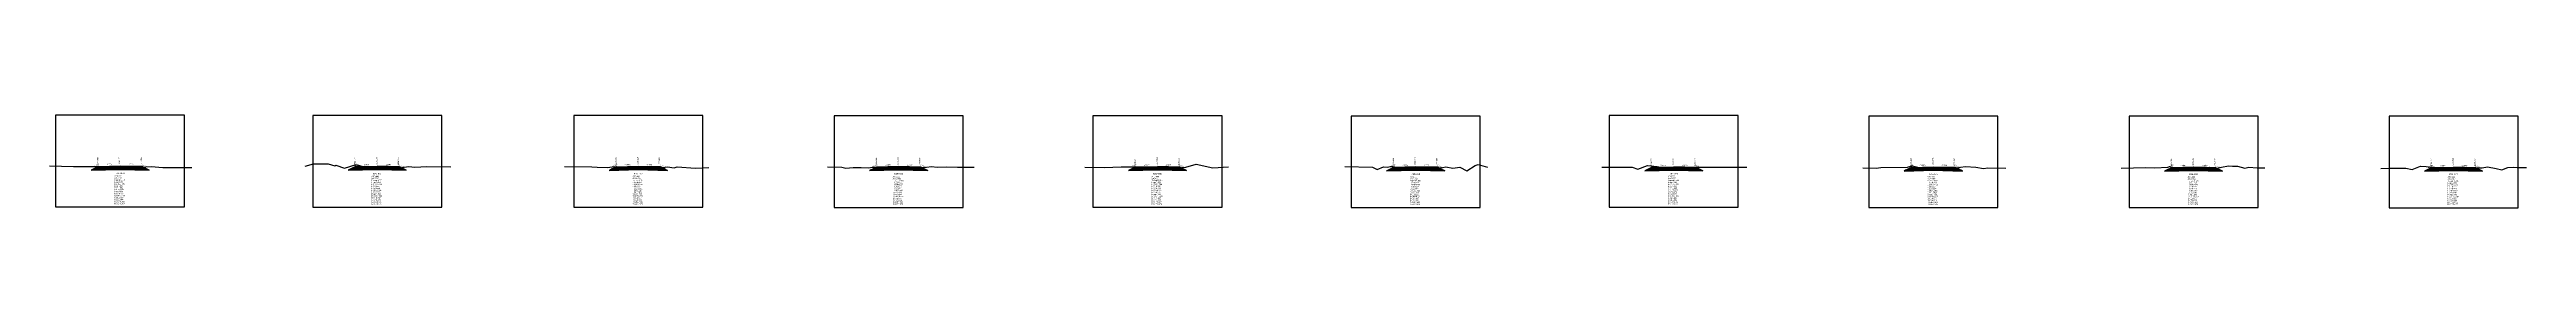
# Model space of a CAD drawing. Extents: x -7 to 78429, y 1189 to 1262.
# Drawn here: x 646 to 1216, y 1227 to 1248 of the extents above; entities that cross this region are included whole.
import ezdxf
from ezdxf.enums import TextEntityAlignment as Align

# ---------------------------------------------------------------- set-up
doc = ezdxf.new("R2010")
doc.units = 0

msp = doc.modelspace()

# ---------------------------------------------------------------- linework, layer by layer
at = {"layer": 'A4_BORDER', "color": 7}
for points in [[(647.482, 1226.797), (677.182, 1226.797), (677.182, 1247.797), (647.482, 1247.797), (647.482, 1226.797)], [(706.657, 1226.706), (736.357, 1226.706), (736.357, 1247.706), (706.657, 1247.706), (706.657, 1226.706)], [(766.744, 1226.718), (796.444, 1226.718), (796.444, 1247.718), (766.744, 1247.718), (766.744, 1226.718)], [(826.662, 1226.669), (856.362, 1226.669), (856.362, 1247.669), (826.662, 1247.669), (826.662, 1226.669)], [(886.236, 1226.681), (915.936, 1226.681), (915.936, 1247.681), (886.236, 1247.681), (886.236, 1226.681)], [(945.656, 1226.61), (975.356, 1226.61), (975.356, 1247.61), (945.656, 1247.61), (945.656, 1226.61)], [(1005.056, 1226.722), (1034.756, 1226.722), (1034.756, 1247.722), (1005.056, 1247.722), (1005.056, 1226.722)], [(1064.78, 1226.624), (1094.48, 1226.624), (1094.48, 1247.624), (1064.78, 1247.624), (1064.78, 1226.624)], [(1124.683, 1226.595), (1154.383, 1226.595), (1154.383, 1247.595), (1124.683, 1247.595), (1124.683, 1226.595)], [(1184.512, 1226.577), (1214.212, 1226.577), (1214.212, 1247.577), (1184.512, 1247.577), (1184.512, 1226.577)]]:
    msp.add_lwpolyline(points, dxfattribs=at)
at = {"layer": 'CLEAR_GROUND', "color": 8}
for points in [[(656.7, 1235.739), (657.128, 1235.754), (658.799, 1235.436), (659.931, 1235.524), (662.399, 1235.747), (665.825, 1235.668), (667.14, 1235.576), (668.147, 1235.647)], [(716.4, 1236.132), (716.665, 1236.22), (718.943, 1235.489), (720.397, 1235.642), (721.464, 1235.714), (725.035, 1235.689), (726.733, 1235.464), (727.445, 1235.556)], [(776.1, 1235.748), (776.762, 1235.689), (778.488, 1235.47), (778.545, 1235.48), (779.913, 1235.519), (781.617, 1235.694), (784.217, 1235.681), (786.681, 1235.458), (787.447, 1235.568)], [(835.8, 1235.609), (837.325, 1235.577), (837.967, 1235.308), (840.447, 1235.42), (841.585, 1235.604), (844.273, 1235.568), (845.412, 1235.397), (847.404, 1235.519)], [(895.5, 1235.643), (895.873, 1235.671), (896.917, 1235.507), (897.851, 1235.337), (899.464, 1235.488), (901.168, 1235.644), (903.831, 1235.639), (905.659, 1235.449), (906.897, 1235.531)], [(955.2, 1235.753), (955.966, 1235.606), (956.68, 1235.509), (957.447, 1235.283), (959.155, 1235.312), (960.543, 1235.554), (963.804, 1235.488), (964.891, 1235.315), (966.398, 1235.46)], [(1014.9, 1235.882), (1016, 1235.765), (1017.263, 1235.476), (1018.537, 1235.54), (1020.008, 1235.592), (1022.93, 1235.608), (1023.55, 1235.554), (1025.515, 1235.572)], [(1074.6, 1235.831), (1074.756, 1235.869), (1076.712, 1235.434), (1077.811, 1235.491), (1079.614, 1235.588), (1082.537, 1235.543), (1084.713, 1235.364), (1085.374, 1235.474)], [(1134.3, 1235.701), (1135.827, 1235.353), (1137.365, 1235.461), (1139.616, 1235.63), (1142.5, 1235.601), (1143.117, 1235.473), (1143.245, 1235.562), (1144.889, 1235.363), (1145.277, 1235.445)], [(1194, 1235.606), (1194.972, 1235.608), (1196.426, 1235.293), (1197.079, 1235.375), (1199.333, 1235.554), (1201.882, 1235.585), (1203.814, 1235.398), (1205.083, 1235.427)]]:
    msp.add_lwpolyline(points, dxfattribs=at)
at = {"layer": 'DESIGN_ROAD_TRIMMED', "color": 1}
for points in [[(656.7, 1235.739), (657.332, 1236.055), (657.332, 1236.055), (657.227, 1236.002), (657.227, 1236.002), (656.911, 1235.844), (656.911, 1235.844), (656.595, 1235.687), (656.595, 1235.687), (656.279, 1235.529), (656.279, 1235.529), (655.963, 1235.371), (655.963, 1235.371), (655.648, 1235.213), (662.332, 1235.38), (662.332, 1235.53), (662.332, 1235.53), (662.332, 1235.68), (662.332, 1235.68), (662.332, 1235.83), (662.332, 1235.83), (662.332, 1235.98), (662.332, 1235.98), (662.332, 1236.13), (662.332, 1236.13), (662.332, 1236.18), (662.332, 1236.18), (662.332, 1236.18), (662.332, 1236.18), (662.332, 1236.18), (662.332, 1236.13), (662.332, 1236.13), (662.332, 1235.98), (662.332, 1235.98), (662.332, 1235.83), (662.332, 1235.83), (662.332, 1235.68), (662.332, 1235.68), (662.332, 1235.53), (662.332, 1235.53), (662.332, 1235.38), (669.016, 1235.213), (668.7, 1235.371), (668.7, 1235.371), (668.384, 1235.529), (668.384, 1235.529), (668.069, 1235.687), (668.069, 1235.687), (667.753, 1235.844), (667.753, 1235.844), (667.437, 1236.002), (667.437, 1236.002), (667.332, 1236.055), (667.332, 1236.055), (668.147, 1235.647)], [(716.4, 1236.132), (716.507, 1236.025), (716.507, 1236.025), (716.402, 1235.972), (716.402, 1235.972), (716.086, 1235.814), (716.086, 1235.814), (715.77, 1235.657), (715.77, 1235.657), (715.454, 1235.499), (715.454, 1235.499), (715.139, 1235.341), (715.139, 1235.341), (714.823, 1235.183), (721.507, 1235.35), (721.507, 1235.5), (721.507, 1235.5), (721.507, 1235.65), (721.507, 1235.65), (721.507, 1235.8), (721.507, 1235.8), (721.507, 1235.95), (721.507, 1235.95), (721.507, 1236.1), (721.507, 1236.1), (721.507, 1236.15), (721.507, 1236.15), (721.507, 1236.15), (721.507, 1236.15), (721.507, 1236.15), (721.507, 1236.1), (721.507, 1236.1), (721.507, 1235.95), (721.507, 1235.95), (721.507, 1235.8), (721.507, 1235.8), (721.507, 1235.65), (721.507, 1235.65), (721.507, 1235.5), (721.507, 1235.5), (721.507, 1235.35), (728.191, 1235.183), (727.875, 1235.341), (727.875, 1235.341), (727.56, 1235.499), (727.56, 1235.499), (727.244, 1235.657), (727.244, 1235.657), (726.928, 1235.814), (726.928, 1235.814), (726.612, 1235.972), (726.612, 1235.972), (726.507, 1236.025), (726.507, 1236.025), (727.445, 1235.556)], [(776.1, 1235.748), (775.857, 1235.627), (775.857, 1235.627), (775.541, 1235.469), (775.541, 1235.469), (775.225, 1235.311), (775.225, 1235.311), (774.91, 1235.153), (781.594, 1235.32), (781.594, 1235.47), (781.594, 1235.47), (781.594, 1235.62), (781.594, 1235.62), (781.594, 1235.77), (781.594, 1235.77), (781.594, 1235.92), (781.594, 1235.92), (781.594, 1236.07), (781.594, 1236.07), (781.594, 1236.12), (781.594, 1236.12), (781.594, 1236.12), (781.594, 1236.12), (781.594, 1236.12), (781.594, 1236.07), (781.594, 1236.07), (781.594, 1235.92), (781.594, 1235.92), (781.594, 1235.77), (781.594, 1235.77), (781.594, 1235.62), (781.594, 1235.62), (781.594, 1235.47), (781.594, 1235.47), (781.594, 1235.32), (788.278, 1235.153), (787.962, 1235.311), (787.962, 1235.311), (787.646, 1235.469), (787.646, 1235.469), (787.331, 1235.627), (787.331, 1235.627), (787.015, 1235.784), (787.015, 1235.784), (786.699, 1235.942), (786.699, 1235.942), (786.594, 1235.995), (786.594, 1235.995), (787.447, 1235.568)], [(835.8, 1235.609), (836.512, 1235.965), (836.512, 1235.965), (836.407, 1235.912), (836.407, 1235.912), (836.091, 1235.754), (836.091, 1235.754), (835.775, 1235.597), (835.775, 1235.597), (835.46, 1235.439), (835.46, 1235.439), (835.144, 1235.281), (835.144, 1235.281), (834.828, 1235.123), (841.512, 1235.29), (841.512, 1235.44), (841.512, 1235.44), (841.512, 1235.59), (841.512, 1235.59), (841.512, 1235.74), (841.512, 1235.74), (841.512, 1235.89), (841.512, 1235.89), (841.512, 1236.04), (841.512, 1236.04), (841.512, 1236.09), (841.512, 1236.09), (841.512, 1236.09), (841.512, 1236.09), (841.512, 1236.09), (841.512, 1236.04), (841.512, 1236.04), (841.512, 1235.89), (841.512, 1235.89), (841.512, 1235.74), (841.512, 1235.74), (841.512, 1235.59), (841.512, 1235.59), (841.512, 1235.44), (841.512, 1235.44), (841.512, 1235.29), (848.196, 1235.123), (847.881, 1235.281), (847.881, 1235.281), (847.565, 1235.439), (847.565, 1235.439), (847.249, 1235.597), (847.249, 1235.597), (846.933, 1235.754), (846.933, 1235.754), (846.617, 1235.912), (846.617, 1235.912), (846.512, 1235.965), (846.512, 1235.965), (847.404, 1235.519)], [(895.5, 1235.643), (895.35, 1235.568), (895.35, 1235.568), (895.034, 1235.41), (895.034, 1235.41), (894.718, 1235.252), (894.718, 1235.252), (894.402, 1235.094), (901.086, 1235.261), (901.086, 1235.411), (901.086, 1235.411), (901.086, 1235.561), (901.086, 1235.561), (901.086, 1235.711), (901.086, 1235.711), (901.086, 1235.861), (901.086, 1235.861), (901.086, 1236.011), (901.086, 1236.011), (901.086, 1236.061), (901.086, 1236.061), (901.086, 1236.061), (901.086, 1236.061), (901.086, 1236.061), (901.086, 1236.011), (901.086, 1236.011), (901.086, 1235.861), (901.086, 1235.861), (901.086, 1235.711), (901.086, 1235.711), (901.086, 1235.561), (901.086, 1235.561), (901.086, 1235.411), (901.086, 1235.411), (901.086, 1235.261), (907.771, 1235.094), (907.455, 1235.252), (907.455, 1235.252), (907.139, 1235.41), (907.139, 1235.41), (906.823, 1235.568), (906.823, 1235.568), (906.508, 1235.725), (906.508, 1235.725), (906.192, 1235.883), (906.192, 1235.883), (906.086, 1235.936), (906.086, 1235.936), (906.897, 1235.531)], [(955.2, 1235.753), (955.085, 1235.695), (955.085, 1235.695), (954.769, 1235.538), (954.769, 1235.538), (954.453, 1235.38), (954.453, 1235.38), (954.137, 1235.222), (954.137, 1235.222), (953.822, 1235.064), (960.506, 1235.231), (960.506, 1235.381), (960.506, 1235.381), (960.506, 1235.531), (960.506, 1235.531), (960.506, 1235.681), (960.506, 1235.681), (960.506, 1235.831), (960.506, 1235.831), (960.506, 1235.981), (960.506, 1235.981), (960.506, 1236.031), (960.506, 1236.031), (960.506, 1236.031), (960.506, 1236.031), (960.506, 1236.031), (960.506, 1235.981), (960.506, 1235.981), (960.506, 1235.831), (960.506, 1235.831), (960.506, 1235.681), (960.506, 1235.681), (960.506, 1235.531), (960.506, 1235.531), (960.506, 1235.381), (960.506, 1235.381), (960.506, 1235.231), (967.19, 1235.064), (966.874, 1235.222), (966.874, 1235.222), (966.559, 1235.38), (966.559, 1235.38), (966.243, 1235.538), (966.243, 1235.538), (965.927, 1235.695), (965.927, 1235.695), (965.611, 1235.853), (965.611, 1235.853), (965.506, 1235.906), (965.506, 1235.906), (966.398, 1235.46)], [(1014.9, 1235.882), (1014.906, 1235.876), (1014.906, 1235.876), (1014.801, 1235.823), (1014.801, 1235.823), (1014.485, 1235.665), (1014.485, 1235.665), (1014.17, 1235.508), (1014.17, 1235.508), (1013.854, 1235.35), (1013.854, 1235.35), (1013.538, 1235.192), (1013.538, 1235.192), (1013.222, 1235.034), (1019.906, 1235.201), (1019.906, 1235.351), (1019.906, 1235.351), (1019.906, 1235.501), (1019.906, 1235.501), (1019.906, 1235.651), (1019.906, 1235.651), (1019.906, 1235.801), (1019.906, 1235.801), (1019.906, 1235.951), (1019.906, 1235.951), (1019.906, 1236.001), (1019.906, 1236.001), (1019.906, 1236.001), (1019.906, 1236.001), (1019.906, 1236.001), (1019.906, 1235.951), (1019.906, 1235.951), (1019.906, 1235.801), (1019.906, 1235.801), (1019.906, 1235.651), (1019.906, 1235.651), (1019.906, 1235.501), (1019.906, 1235.501), (1019.906, 1235.351), (1019.906, 1235.351), (1019.906, 1235.201), (1026.591, 1235.034), (1026.275, 1235.192), (1026.275, 1235.192), (1025.959, 1235.35), (1025.959, 1235.35), (1025.643, 1235.508), (1025.643, 1235.508), (1025.328, 1235.665), (1025.328, 1235.665), (1025.012, 1235.823), (1025.012, 1235.823), (1024.906, 1235.876), (1024.906, 1235.876), (1025.515, 1235.572)], [(1074.6, 1235.831), (1074.525, 1235.793), (1074.525, 1235.793), (1074.209, 1235.635), (1074.209, 1235.635), (1073.894, 1235.478), (1073.894, 1235.478), (1073.578, 1235.32), (1073.578, 1235.32), (1073.262, 1235.162), (1073.262, 1235.162), (1072.946, 1235.004), (1079.63, 1235.171), (1079.63, 1235.321), (1079.63, 1235.321), (1079.63, 1235.471), (1079.63, 1235.471), (1079.63, 1235.621), (1079.63, 1235.621), (1079.63, 1235.771), (1079.63, 1235.771), (1079.63, 1235.921), (1079.63, 1235.921), (1079.63, 1235.971), (1079.63, 1235.971), (1079.63, 1235.971), (1079.63, 1235.971), (1079.63, 1235.971), (1079.63, 1235.921), (1079.63, 1235.921), (1079.63, 1235.771), (1079.63, 1235.771), (1079.63, 1235.621), (1079.63, 1235.621), (1079.63, 1235.471), (1079.63, 1235.471), (1079.63, 1235.321), (1079.63, 1235.321), (1079.63, 1235.171), (1086.315, 1235.004), (1085.999, 1235.162), (1085.999, 1235.162), (1085.683, 1235.32), (1085.683, 1235.32), (1085.367, 1235.478), (1085.367, 1235.478), (1085.051, 1235.635), (1085.051, 1235.635), (1084.736, 1235.793), (1084.736, 1235.793), (1084.63, 1235.846), (1084.63, 1235.846), (1085.374, 1235.474)], [(1134.3, 1235.701), (1134.112, 1235.606), (1134.112, 1235.606), (1133.796, 1235.449), (1133.796, 1235.449), (1133.48, 1235.291), (1133.48, 1235.291), (1133.164, 1235.133), (1133.164, 1235.133), (1132.848, 1234.975), (1139.533, 1235.142), (1139.533, 1235.292), (1139.533, 1235.292), (1139.533, 1235.442), (1139.533, 1235.442), (1139.533, 1235.592), (1139.533, 1235.592), (1139.533, 1235.742), (1139.533, 1235.742), (1139.533, 1235.892), (1139.533, 1235.892), (1139.533, 1235.942), (1139.533, 1235.942), (1139.533, 1235.942), (1139.533, 1235.942), (1139.533, 1235.942), (1139.533, 1235.892), (1139.533, 1235.892), (1139.533, 1235.742), (1139.533, 1235.742), (1139.533, 1235.592), (1139.533, 1235.592), (1139.533, 1235.442), (1139.533, 1235.442), (1139.533, 1235.292), (1139.533, 1235.292), (1139.533, 1235.142), (1146.217, 1234.975), (1145.901, 1235.133), (1145.901, 1235.133), (1145.585, 1235.291), (1145.585, 1235.291), (1145.27, 1235.449), (1145.27, 1235.449), (1144.954, 1235.606), (1144.954, 1235.606), (1144.638, 1235.764), (1144.638, 1235.764), (1144.533, 1235.817), (1144.533, 1235.817), (1145.277, 1235.445)], [(1194, 1235.606), (1193.941, 1235.576), (1193.941, 1235.576), (1193.625, 1235.419), (1193.625, 1235.419), (1193.309, 1235.261), (1193.309, 1235.261), (1192.993, 1235.103), (1192.993, 1235.103), (1192.678, 1234.945), (1199.362, 1235.112), (1199.362, 1235.262), (1199.362, 1235.262), (1199.362, 1235.412), (1199.362, 1235.412), (1199.362, 1235.562), (1199.362, 1235.562), (1199.362, 1235.712), (1199.362, 1235.712), (1199.362, 1235.862), (1199.362, 1235.862), (1199.362, 1235.912), (1199.362, 1235.912), (1199.362, 1235.912), (1199.362, 1235.912), (1199.362, 1235.912), (1199.362, 1235.862), (1199.362, 1235.862), (1199.362, 1235.712), (1199.362, 1235.712), (1199.362, 1235.562), (1199.362, 1235.562), (1199.362, 1235.412), (1199.362, 1235.412), (1199.362, 1235.262), (1199.362, 1235.262), (1199.362, 1235.112), (1206.046, 1234.945), (1205.73, 1235.103), (1205.73, 1235.103), (1205.414, 1235.261), (1205.414, 1235.261), (1205.099, 1235.419), (1205.099, 1235.419), (1204.783, 1235.576), (1204.783, 1235.576), (1204.467, 1235.734), (1204.467, 1235.734), (1204.362, 1235.787), (1204.362, 1235.787), (1205.083, 1235.427)]]:
    msp.add_lwpolyline(points, dxfattribs=at)
at = {"layer": 'FINISHED_ROAD', "color": 2}
for points in [[(657.332, 1236.055), (657.332, 1236.055), (662.332, 1236.18), (667.332, 1236.055), (667.332, 1236.055)], [(716.507, 1236.025), (716.507, 1236.025), (721.507, 1236.15), (726.507, 1236.025), (726.507, 1236.025)], [(776.594, 1235.995), (776.594, 1235.995), (781.594, 1236.12), (786.594, 1235.995), (786.594, 1235.995)], [(836.512, 1235.965), (836.512, 1235.965), (841.512, 1236.09), (846.512, 1235.965), (846.512, 1235.965)], [(896.086, 1235.936), (896.086, 1235.936), (901.086, 1236.061), (906.086, 1235.936), (906.086, 1235.936)], [(955.506, 1235.906), (955.506, 1235.906), (960.506, 1236.031), (965.506, 1235.906), (965.506, 1235.906)], [(1014.906, 1235.876), (1014.906, 1235.876), (1019.906, 1236.001), (1024.906, 1235.876), (1024.906, 1235.876)], [(1074.63, 1235.846), (1074.63, 1235.846), (1079.63, 1235.971), (1084.63, 1235.846), (1084.63, 1235.846)], [(1134.533, 1235.817), (1134.533, 1235.817), (1139.533, 1235.942), (1144.533, 1235.817), (1144.533, 1235.817)], [(1194.362, 1235.787), (1194.362, 1235.787), (1199.362, 1235.912), (1204.362, 1235.787), (1204.362, 1235.787)]]:
    msp.add_lwpolyline(points, dxfattribs=at)
at = {"layer": 'LAYER_0', "color": 4}
for points in [[(657.332, 1236.055), (657.227, 1236.002), (662.332, 1236.13), (662.332, 1236.18)], [(716.507, 1236.025), (716.402, 1235.972), (721.507, 1236.1), (721.507, 1236.15)], [(776.594, 1235.995), (776.489, 1235.942), (781.594, 1236.07), (781.594, 1236.12)], [(836.512, 1235.965), (836.407, 1235.912), (841.512, 1236.04), (841.512, 1236.09)], [(896.086, 1235.936), (895.981, 1235.883), (901.086, 1236.011), (901.086, 1236.061)], [(955.506, 1235.906), (955.401, 1235.853), (960.506, 1235.981), (960.506, 1236.031)], [(1014.906, 1235.876), (1014.801, 1235.823), (1019.906, 1235.951), (1019.906, 1236.001)], [(1074.63, 1235.846), (1074.525, 1235.793), (1079.63, 1235.921), (1079.63, 1235.971)], [(1134.533, 1235.817), (1134.427, 1235.764), (1139.533, 1235.892), (1139.533, 1235.942)], [(1194.362, 1235.787), (1194.257, 1235.734), (1199.362, 1235.862), (1199.362, 1235.912)]]:
    msp.add_lwpolyline(points, dxfattribs=at)
at = {"layer": 'LAYER_1', "color": 4}
for points in [[(657.227, 1236.002), (656.911, 1235.844), (662.332, 1235.98), (662.332, 1236.13)], [(716.402, 1235.972), (716.086, 1235.814), (721.507, 1235.95), (721.507, 1236.1)], [(776.489, 1235.942), (776.173, 1235.784), (781.594, 1235.92), (781.594, 1236.07)], [(836.407, 1235.912), (836.091, 1235.754), (841.512, 1235.89), (841.512, 1236.04)], [(895.981, 1235.883), (895.665, 1235.725), (901.086, 1235.861), (901.086, 1236.011)], [(955.401, 1235.853), (955.085, 1235.695), (960.506, 1235.831), (960.506, 1235.981)], [(1014.801, 1235.823), (1014.485, 1235.665), (1019.906, 1235.801), (1019.906, 1235.951)], [(1074.525, 1235.793), (1074.209, 1235.635), (1079.63, 1235.771), (1079.63, 1235.921)], [(1134.427, 1235.764), (1134.112, 1235.606), (1139.533, 1235.742), (1139.533, 1235.892)], [(1194.257, 1235.734), (1193.941, 1235.576), (1199.362, 1235.712), (1199.362, 1235.862)]]:
    msp.add_lwpolyline(points, dxfattribs=at)
at = {"layer": 'LAYER_10', "color": 6}
for points in [[(668.384, 1235.529), (668.7, 1235.371), (662.332, 1235.53), (662.332, 1235.68)], [(727.56, 1235.499), (727.875, 1235.341), (721.507, 1235.5), (721.507, 1235.65)], [(787.646, 1235.469), (787.962, 1235.311), (781.594, 1235.47), (781.594, 1235.62)], [(847.565, 1235.439), (847.881, 1235.281), (841.512, 1235.44), (841.512, 1235.59)], [(907.139, 1235.41), (907.455, 1235.252), (901.086, 1235.411), (901.086, 1235.561)], [(966.559, 1235.38), (966.874, 1235.222), (960.506, 1235.381), (960.506, 1235.531)], [(1025.959, 1235.35), (1026.275, 1235.192), (1019.906, 1235.351), (1019.906, 1235.501)], [(1085.683, 1235.32), (1085.999, 1235.162), (1079.63, 1235.321), (1079.63, 1235.471)], [(1145.585, 1235.291), (1145.901, 1235.133), (1139.533, 1235.292), (1139.533, 1235.442)], [(1205.414, 1235.261), (1205.73, 1235.103), (1199.362, 1235.262), (1199.362, 1235.412)]]:
    msp.add_lwpolyline(points, dxfattribs=at)
at = {"layer": 'LAYER_11', "color": 6}
for points in [[(668.7, 1235.371), (669.016, 1235.213), (662.332, 1235.38), (662.332, 1235.53)], [(727.875, 1235.341), (728.191, 1235.183), (721.507, 1235.35), (721.507, 1235.5)], [(787.962, 1235.311), (788.278, 1235.153), (781.594, 1235.32), (781.594, 1235.47)], [(847.881, 1235.281), (848.196, 1235.123), (841.512, 1235.29), (841.512, 1235.44)], [(907.455, 1235.252), (907.771, 1235.094), (901.086, 1235.261), (901.086, 1235.411)], [(966.874, 1235.222), (967.19, 1235.064), (960.506, 1235.231), (960.506, 1235.381)], [(1026.275, 1235.192), (1026.591, 1235.034), (1019.906, 1235.201), (1019.906, 1235.351)], [(1085.999, 1235.162), (1086.315, 1235.004), (1079.63, 1235.171), (1079.63, 1235.321)], [(1145.901, 1235.133), (1146.217, 1234.975), (1139.533, 1235.142), (1139.533, 1235.292)], [(1205.73, 1235.103), (1206.046, 1234.945), (1199.362, 1235.112), (1199.362, 1235.262)]]:
    msp.add_lwpolyline(points, dxfattribs=at)
at = {"layer": 'LAYER_2', "color": 4}
for points in [[(656.911, 1235.844), (656.595, 1235.687), (662.332, 1235.83), (662.332, 1235.98)], [(716.086, 1235.814), (715.77, 1235.657), (721.507, 1235.8), (721.507, 1235.95)], [(776.173, 1235.784), (775.857, 1235.627), (781.594, 1235.77), (781.594, 1235.92)], [(836.091, 1235.754), (835.775, 1235.597), (841.512, 1235.74), (841.512, 1235.89)], [(895.665, 1235.725), (895.35, 1235.568), (901.086, 1235.711), (901.086, 1235.861)], [(955.085, 1235.695), (954.769, 1235.538), (960.506, 1235.681), (960.506, 1235.831)], [(1014.485, 1235.665), (1014.17, 1235.508), (1019.906, 1235.651), (1019.906, 1235.801)], [(1074.209, 1235.635), (1073.894, 1235.478), (1079.63, 1235.621), (1079.63, 1235.771)], [(1134.112, 1235.606), (1133.796, 1235.449), (1139.533, 1235.592), (1139.533, 1235.742)], [(1193.941, 1235.576), (1193.625, 1235.419), (1199.362, 1235.562), (1199.362, 1235.712)]]:
    msp.add_lwpolyline(points, dxfattribs=at)
at = {"layer": 'LAYER_3', "color": 4}
for points in [[(656.595, 1235.687), (656.279, 1235.529), (662.332, 1235.68), (662.332, 1235.83)], [(715.77, 1235.657), (715.454, 1235.499), (721.507, 1235.65), (721.507, 1235.8)], [(775.857, 1235.627), (775.541, 1235.469), (781.594, 1235.62), (781.594, 1235.77)], [(835.775, 1235.597), (835.46, 1235.439), (841.512, 1235.59), (841.512, 1235.74)], [(895.35, 1235.568), (895.034, 1235.41), (901.086, 1235.561), (901.086, 1235.711)], [(954.769, 1235.538), (954.453, 1235.38), (960.506, 1235.531), (960.506, 1235.681)], [(1014.17, 1235.508), (1013.854, 1235.35), (1019.906, 1235.501), (1019.906, 1235.651)], [(1073.894, 1235.478), (1073.578, 1235.32), (1079.63, 1235.471), (1079.63, 1235.621)], [(1133.796, 1235.449), (1133.48, 1235.291), (1139.533, 1235.442), (1139.533, 1235.592)], [(1193.625, 1235.419), (1193.309, 1235.261), (1199.362, 1235.412), (1199.362, 1235.562)]]:
    msp.add_lwpolyline(points, dxfattribs=at)
at = {"layer": 'LAYER_4', "color": 4}
for points in [[(656.279, 1235.529), (655.963, 1235.371), (662.332, 1235.53), (662.332, 1235.68)], [(715.454, 1235.499), (715.139, 1235.341), (721.507, 1235.5), (721.507, 1235.65)], [(775.541, 1235.469), (775.225, 1235.311), (781.594, 1235.47), (781.594, 1235.62)], [(835.46, 1235.439), (835.144, 1235.281), (841.512, 1235.44), (841.512, 1235.59)], [(895.034, 1235.41), (894.718, 1235.252), (901.086, 1235.411), (901.086, 1235.561)], [(954.453, 1235.38), (954.137, 1235.222), (960.506, 1235.381), (960.506, 1235.531)], [(1013.854, 1235.35), (1013.538, 1235.192), (1019.906, 1235.351), (1019.906, 1235.501)], [(1073.578, 1235.32), (1073.262, 1235.162), (1079.63, 1235.321), (1079.63, 1235.471)], [(1133.48, 1235.291), (1133.164, 1235.133), (1139.533, 1235.292), (1139.533, 1235.442)], [(1193.309, 1235.261), (1192.993, 1235.103), (1199.362, 1235.262), (1199.362, 1235.412)]]:
    msp.add_lwpolyline(points, dxfattribs=at)
at = {"layer": 'LAYER_5', "color": 4}
for points in [[(655.963, 1235.371), (655.648, 1235.213), (662.332, 1235.38), (662.332, 1235.53)], [(715.139, 1235.341), (714.823, 1235.183), (721.507, 1235.35), (721.507, 1235.5)], [(775.225, 1235.311), (774.91, 1235.153), (781.594, 1235.32), (781.594, 1235.47)], [(835.144, 1235.281), (834.828, 1235.123), (841.512, 1235.29), (841.512, 1235.44)], [(894.718, 1235.252), (894.402, 1235.094), (901.086, 1235.261), (901.086, 1235.411)], [(954.137, 1235.222), (953.822, 1235.064), (960.506, 1235.231), (960.506, 1235.381)], [(1013.538, 1235.192), (1013.222, 1235.034), (1019.906, 1235.201), (1019.906, 1235.351)], [(1073.262, 1235.162), (1072.946, 1235.004), (1079.63, 1235.171), (1079.63, 1235.321)], [(1133.164, 1235.133), (1132.848, 1234.975), (1139.533, 1235.142), (1139.533, 1235.292)], [(1192.993, 1235.103), (1192.678, 1234.945), (1199.362, 1235.112), (1199.362, 1235.262)]]:
    msp.add_lwpolyline(points, dxfattribs=at)
at = {"layer": 'LAYER_6', "color": 6}
for points in [[(667.332, 1236.055), (667.437, 1236.002), (662.332, 1236.13), (662.332, 1236.18)], [(726.507, 1236.025), (726.612, 1235.972), (721.507, 1236.1), (721.507, 1236.15)], [(786.594, 1235.995), (786.699, 1235.942), (781.594, 1236.07), (781.594, 1236.12)], [(846.512, 1235.965), (846.617, 1235.912), (841.512, 1236.04), (841.512, 1236.09)], [(906.086, 1235.936), (906.192, 1235.883), (901.086, 1236.011), (901.086, 1236.061)], [(965.506, 1235.906), (965.611, 1235.853), (960.506, 1235.981), (960.506, 1236.031)], [(1024.906, 1235.876), (1025.012, 1235.823), (1019.906, 1235.951), (1019.906, 1236.001)], [(1084.63, 1235.846), (1084.736, 1235.793), (1079.63, 1235.921), (1079.63, 1235.971)], [(1144.533, 1235.817), (1144.638, 1235.764), (1139.533, 1235.892), (1139.533, 1235.942)], [(1204.362, 1235.787), (1204.467, 1235.734), (1199.362, 1235.862), (1199.362, 1235.912)]]:
    msp.add_lwpolyline(points, dxfattribs=at)
at = {"layer": 'LAYER_7', "color": 6}
for points in [[(667.437, 1236.002), (667.753, 1235.844), (662.332, 1235.98), (662.332, 1236.13)], [(726.612, 1235.972), (726.928, 1235.814), (721.507, 1235.95), (721.507, 1236.1)], [(786.699, 1235.942), (787.015, 1235.784), (781.594, 1235.92), (781.594, 1236.07)], [(846.617, 1235.912), (846.933, 1235.754), (841.512, 1235.89), (841.512, 1236.04)], [(906.192, 1235.883), (906.508, 1235.725), (901.086, 1235.861), (901.086, 1236.011)], [(965.611, 1235.853), (965.927, 1235.695), (960.506, 1235.831), (960.506, 1235.981)], [(1025.012, 1235.823), (1025.328, 1235.665), (1019.906, 1235.801), (1019.906, 1235.951)], [(1084.736, 1235.793), (1085.051, 1235.635), (1079.63, 1235.771), (1079.63, 1235.921)], [(1144.638, 1235.764), (1144.954, 1235.606), (1139.533, 1235.742), (1139.533, 1235.892)], [(1204.467, 1235.734), (1204.783, 1235.576), (1199.362, 1235.712), (1199.362, 1235.862)]]:
    msp.add_lwpolyline(points, dxfattribs=at)
at = {"layer": 'LAYER_8', "color": 6}
for points in [[(667.753, 1235.844), (668.069, 1235.687), (662.332, 1235.83), (662.332, 1235.98)], [(726.928, 1235.814), (727.244, 1235.657), (721.507, 1235.8), (721.507, 1235.95)], [(787.015, 1235.784), (787.331, 1235.627), (781.594, 1235.77), (781.594, 1235.92)], [(846.933, 1235.754), (847.249, 1235.597), (841.512, 1235.74), (841.512, 1235.89)], [(906.508, 1235.725), (906.823, 1235.568), (901.086, 1235.711), (901.086, 1235.861)], [(965.927, 1235.695), (966.243, 1235.538), (960.506, 1235.681), (960.506, 1235.831)], [(1025.328, 1235.665), (1025.643, 1235.508), (1019.906, 1235.651), (1019.906, 1235.801)], [(1085.051, 1235.635), (1085.367, 1235.478), (1079.63, 1235.621), (1079.63, 1235.771)], [(1144.954, 1235.606), (1145.27, 1235.449), (1139.533, 1235.592), (1139.533, 1235.742)], [(1204.783, 1235.576), (1205.099, 1235.419), (1199.362, 1235.562), (1199.362, 1235.712)]]:
    msp.add_lwpolyline(points, dxfattribs=at)
at = {"layer": 'LAYER_9', "color": 6}
for points in [[(668.069, 1235.687), (668.384, 1235.529), (662.332, 1235.68), (662.332, 1235.83)], [(727.244, 1235.657), (727.56, 1235.499), (721.507, 1235.65), (721.507, 1235.8)], [(787.331, 1235.627), (787.646, 1235.469), (781.594, 1235.62), (781.594, 1235.77)], [(847.249, 1235.597), (847.565, 1235.439), (841.512, 1235.59), (841.512, 1235.74)], [(906.823, 1235.568), (907.139, 1235.41), (901.086, 1235.561), (901.086, 1235.711)], [(966.243, 1235.538), (966.559, 1235.38), (960.506, 1235.531), (960.506, 1235.681)], [(1025.643, 1235.508), (1025.959, 1235.35), (1019.906, 1235.501), (1019.906, 1235.651)], [(1085.367, 1235.478), (1085.683, 1235.32), (1079.63, 1235.471), (1079.63, 1235.621)], [(1145.27, 1235.449), (1145.585, 1235.291), (1139.533, 1235.442), (1139.533, 1235.592)], [(1205.099, 1235.419), (1205.414, 1235.261), (1199.362, 1235.412), (1199.362, 1235.562)]]:
    msp.add_lwpolyline(points, dxfattribs=at)
at = {"layer": 'NATURAL_GROUND', "color": 3}
for points in [[(646.094, 1236.18), (651.615, 1236.007), (655.815, 1236.045), (656.176, 1236.021), (657.151, 1236.055), (658.816, 1235.738), (659.906, 1235.823), (662.389, 1236.047), (665.839, 1235.968), (667.14, 1235.877), (669.452, 1236.04), (672.162, 1235.816), (678.875, 1235.803)], [(704.907, 1236.128), (706.849, 1236.649), (710.255, 1236.686), (711.756, 1236.182), (711.962, 1236.316), (713.97, 1235.646), (716.664, 1236.535), (718.974, 1235.794), (720.371, 1235.941), (721.455, 1236.014), (725.056, 1235.989), (726.734, 1235.767), (728.797, 1236.032), (730.176, 1235.895), (732.956, 1236.019), (738.472, 1235.934)], [(764.626, 1236.054), (770.898, 1235.959), (772.09, 1235.851), (774.549, 1235.843), (776.003, 1236.058), (776.794, 1235.987), (778.481, 1235.773), (778.515, 1235.779), (779.893, 1235.819), (781.603, 1235.994), (784.231, 1235.981), (786.673, 1235.76), (788.325, 1235.998), (789.854, 1235.753), (790.506, 1235.93), (794.777, 1235.658), (797.809, 1235.8)], [(825.175, 1235.961), (828.44, 1235.858), (829.345, 1235.692), (831.034, 1235.78), (832.856, 1235.795), (834.649, 1235.744), (835.412, 1235.917), (837.388, 1235.876), (838.021, 1235.611), (840.416, 1235.719), (841.563, 1235.904), (844.297, 1235.868), (845.425, 1235.698), (847.895, 1235.85), (849.076, 1236.074), (850.367, 1235.88), (852.615, 1235.976), (855.088, 1235.894), (858.876, 1235.895)], [(884.384, 1235.858), (888.921, 1235.835), (892.711, 1235.96), (894.328, 1235.98), (895.268, 1235.926), (895.885, 1235.973), (896.967, 1235.803), (897.864, 1235.64), (899.436, 1235.787), (901.154, 1235.944), (903.846, 1235.939), (905.664, 1235.75), (907.569, 1235.876), (910.01, 1236.563), (913.82, 1235.747), (917.454, 1235.972)], [(944.223, 1236.033), (950.599, 1235.867), (951.611, 1235.351), (953.129, 1235.959), (953.94, 1235.914), (954.979, 1236.101), (956.015, 1235.902), (956.743, 1235.803), (957.488, 1235.584), (959.127, 1235.612), (960.52, 1235.855), (963.831, 1235.788), (964.901, 1235.617), (966.737, 1235.794), (967.433, 1235.968), (969.062, 1235.676), (970.686, 1235.903), (972.307, 1235.018), (974.217, 1236.245), (974.916, 1236.508), (977.019, 1235.884)], [(1003.346, 1235.883), (1010.324, 1235.907), (1011.603, 1235.407), (1013.866, 1236.295), (1016.049, 1236.061), (1017.289, 1235.778), (1018.524, 1235.84), (1020.001, 1235.892), (1022.942, 1235.908), (1023.561, 1235.854), (1025.761, 1235.874), (1036.73, 1235.855)], [(1063.427, 1235.707), (1066.47, 1235.672), (1067.533, 1235.847), (1073.67, 1235.912), (1074.752, 1236.177), (1076.737, 1235.736), (1077.795, 1235.791), (1079.608, 1235.888), (1082.551, 1235.843), (1084.7, 1235.666), (1085.885, 1235.863), (1087.023, 1236.074), (1089.432, 1235.869), (1091.204, 1235.604), (1092.186, 1235.72), (1096.35, 1235.693)], [(1122.894, 1235.686), (1128.54, 1235.819), (1130.65, 1235.762), (1133.609, 1235.882), (1133.999, 1236.077), (1135.851, 1235.655), (1137.344, 1235.76), (1139.607, 1235.93), (1142.533, 1235.901), (1143.052, 1235.793), (1143.168, 1235.874), (1144.876, 1235.667), (1145.983, 1235.901), (1147.583, 1236.202), (1148.515, 1236.141), (1149.607, 1236.083), (1151.34, 1235.69), (1152.225, 1235.866), (1154.198, 1235.74), (1155.96, 1235.764)], [(1182.594, 1235.578), (1184.804, 1235.665), (1188.381, 1235.672), (1189.873, 1235.361), (1191.761, 1236.104), (1193.03, 1236.053), (1193.958, 1235.906), (1195.004, 1235.908), (1196.439, 1235.597), (1197.048, 1235.674), (1199.319, 1235.854), (1201.895, 1235.885), (1203.825, 1235.698), (1205.929, 1235.746), (1207.201, 1235.942), (1209.153, 1235.613), (1210.493, 1235.312), (1211.866, 1235.798), (1213.24, 1235.879), (1213.976, 1235.796), (1216.142, 1235.816)]]:
    msp.add_lwpolyline(points, dxfattribs=at)
at = {"layer": 'STRUCTURE_LEFT', "color": 4}
for points in [[(657.332, 1236.055), (657.227, 1236.002), (657.227, 1236.002), (656.911, 1235.844), (656.911, 1235.844), (656.595, 1235.687), (656.595, 1235.687), (656.279, 1235.529), (656.279, 1235.529), (655.963, 1235.371), (655.963, 1235.371), (655.648, 1235.213), (662.332, 1235.38), (662.332, 1235.53), (662.332, 1235.53), (662.332, 1235.68), (662.332, 1235.68), (662.332, 1235.83), (662.332, 1235.83), (662.332, 1235.98), (662.332, 1235.98), (662.332, 1236.13), (662.332, 1236.13), (662.332, 1236.18), (662.332, 1236.18)], [(716.507, 1236.025), (716.402, 1235.972), (716.402, 1235.972), (716.086, 1235.814), (716.086, 1235.814), (715.77, 1235.657), (715.77, 1235.657), (715.454, 1235.499), (715.454, 1235.499), (715.139, 1235.341), (715.139, 1235.341), (714.823, 1235.183), (721.507, 1235.35), (721.507, 1235.5), (721.507, 1235.5), (721.507, 1235.65), (721.507, 1235.65), (721.507, 1235.8), (721.507, 1235.8), (721.507, 1235.95), (721.507, 1235.95), (721.507, 1236.1), (721.507, 1236.1), (721.507, 1236.15), (721.507, 1236.15)], [(776.594, 1235.995), (776.489, 1235.942), (776.489, 1235.942), (776.173, 1235.784), (776.173, 1235.784), (775.857, 1235.627), (775.857, 1235.627), (775.541, 1235.469), (775.541, 1235.469), (775.225, 1235.311), (775.225, 1235.311), (774.91, 1235.153), (781.594, 1235.32), (781.594, 1235.47), (781.594, 1235.47), (781.594, 1235.62), (781.594, 1235.62), (781.594, 1235.77), (781.594, 1235.77), (781.594, 1235.92), (781.594, 1235.92), (781.594, 1236.07), (781.594, 1236.07), (781.594, 1236.12), (781.594, 1236.12)], [(836.512, 1235.965), (836.407, 1235.912), (836.407, 1235.912), (836.091, 1235.754), (836.091, 1235.754), (835.775, 1235.597), (835.775, 1235.597), (835.46, 1235.439), (835.46, 1235.439), (835.144, 1235.281), (835.144, 1235.281), (834.828, 1235.123), (841.512, 1235.29), (841.512, 1235.44), (841.512, 1235.44), (841.512, 1235.59), (841.512, 1235.59), (841.512, 1235.74), (841.512, 1235.74), (841.512, 1235.89), (841.512, 1235.89), (841.512, 1236.04), (841.512, 1236.04), (841.512, 1236.09), (841.512, 1236.09)], [(896.086, 1235.936), (895.981, 1235.883), (895.981, 1235.883), (895.665, 1235.725), (895.665, 1235.725), (895.35, 1235.568), (895.35, 1235.568), (895.034, 1235.41), (895.034, 1235.41), (894.718, 1235.252), (894.718, 1235.252), (894.402, 1235.094), (901.086, 1235.261), (901.086, 1235.411), (901.086, 1235.411), (901.086, 1235.561), (901.086, 1235.561), (901.086, 1235.711), (901.086, 1235.711), (901.086, 1235.861), (901.086, 1235.861), (901.086, 1236.011), (901.086, 1236.011), (901.086, 1236.061), (901.086, 1236.061)], [(955.506, 1235.906), (955.401, 1235.853), (955.401, 1235.853), (955.085, 1235.695), (955.085, 1235.695), (954.769, 1235.538), (954.769, 1235.538), (954.453, 1235.38), (954.453, 1235.38), (954.137, 1235.222), (954.137, 1235.222), (953.822, 1235.064), (960.506, 1235.231), (960.506, 1235.381), (960.506, 1235.381), (960.506, 1235.531), (960.506, 1235.531), (960.506, 1235.681), (960.506, 1235.681), (960.506, 1235.831), (960.506, 1235.831), (960.506, 1235.981), (960.506, 1235.981), (960.506, 1236.031), (960.506, 1236.031)], [(1014.906, 1235.876), (1014.801, 1235.823), (1014.801, 1235.823), (1014.485, 1235.665), (1014.485, 1235.665), (1014.17, 1235.508), (1014.17, 1235.508), (1013.854, 1235.35), (1013.854, 1235.35), (1013.538, 1235.192), (1013.538, 1235.192), (1013.222, 1235.034), (1019.906, 1235.201), (1019.906, 1235.351), (1019.906, 1235.351), (1019.906, 1235.501), (1019.906, 1235.501), (1019.906, 1235.651), (1019.906, 1235.651), (1019.906, 1235.801), (1019.906, 1235.801), (1019.906, 1235.951), (1019.906, 1235.951), (1019.906, 1236.001), (1019.906, 1236.001)], [(1074.63, 1235.846), (1074.525, 1235.793), (1074.525, 1235.793), (1074.209, 1235.635), (1074.209, 1235.635), (1073.894, 1235.478), (1073.894, 1235.478), (1073.578, 1235.32), (1073.578, 1235.32), (1073.262, 1235.162), (1073.262, 1235.162), (1072.946, 1235.004), (1079.63, 1235.171), (1079.63, 1235.321), (1079.63, 1235.321), (1079.63, 1235.471), (1079.63, 1235.471), (1079.63, 1235.621), (1079.63, 1235.621), (1079.63, 1235.771), (1079.63, 1235.771), (1079.63, 1235.921), (1079.63, 1235.921), (1079.63, 1235.971), (1079.63, 1235.971)], [(1134.533, 1235.817), (1134.427, 1235.764), (1134.427, 1235.764), (1134.112, 1235.606), (1134.112, 1235.606), (1133.796, 1235.449), (1133.796, 1235.449), (1133.48, 1235.291), (1133.48, 1235.291), (1133.164, 1235.133), (1133.164, 1235.133), (1132.848, 1234.975), (1139.533, 1235.142), (1139.533, 1235.292), (1139.533, 1235.292), (1139.533, 1235.442), (1139.533, 1235.442), (1139.533, 1235.592), (1139.533, 1235.592), (1139.533, 1235.742), (1139.533, 1235.742), (1139.533, 1235.892), (1139.533, 1235.892), (1139.533, 1235.942), (1139.533, 1235.942)], [(1194.362, 1235.787), (1194.257, 1235.734), (1194.257, 1235.734), (1193.941, 1235.576), (1193.941, 1235.576), (1193.625, 1235.419), (1193.625, 1235.419), (1193.309, 1235.261), (1193.309, 1235.261), (1192.993, 1235.103), (1192.993, 1235.103), (1192.678, 1234.945), (1199.362, 1235.112), (1199.362, 1235.262), (1199.362, 1235.262), (1199.362, 1235.412), (1199.362, 1235.412), (1199.362, 1235.562), (1199.362, 1235.562), (1199.362, 1235.712), (1199.362, 1235.712), (1199.362, 1235.862), (1199.362, 1235.862), (1199.362, 1235.912), (1199.362, 1235.912)]]:
    msp.add_lwpolyline(points, dxfattribs=at)
at = {"layer": 'STRUCTURE_RIGHT', "color": 6}
for points in [[(662.332, 1236.18), (662.332, 1236.18), (662.332, 1236.13), (662.332, 1236.13), (662.332, 1235.98), (662.332, 1235.98), (662.332, 1235.83), (662.332, 1235.83), (662.332, 1235.68), (662.332, 1235.68), (662.332, 1235.53), (662.332, 1235.53), (662.332, 1235.38), (669.016, 1235.213), (668.7, 1235.371), (668.7, 1235.371), (668.384, 1235.529), (668.384, 1235.529), (668.069, 1235.687), (668.069, 1235.687), (667.753, 1235.844), (667.753, 1235.844), (667.437, 1236.002), (667.437, 1236.002), (667.332, 1236.055)], [(721.507, 1236.15), (721.507, 1236.15), (721.507, 1236.1), (721.507, 1236.1), (721.507, 1235.95), (721.507, 1235.95), (721.507, 1235.8), (721.507, 1235.8), (721.507, 1235.65), (721.507, 1235.65), (721.507, 1235.5), (721.507, 1235.5), (721.507, 1235.35), (728.191, 1235.183), (727.875, 1235.341), (727.875, 1235.341), (727.56, 1235.499), (727.56, 1235.499), (727.244, 1235.657), (727.244, 1235.657), (726.928, 1235.814), (726.928, 1235.814), (726.612, 1235.972), (726.612, 1235.972), (726.507, 1236.025)], [(781.594, 1236.12), (781.594, 1236.12), (781.594, 1236.07), (781.594, 1236.07), (781.594, 1235.92), (781.594, 1235.92), (781.594, 1235.77), (781.594, 1235.77), (781.594, 1235.62), (781.594, 1235.62), (781.594, 1235.47), (781.594, 1235.47), (781.594, 1235.32), (788.278, 1235.153), (787.962, 1235.311), (787.962, 1235.311), (787.646, 1235.469), (787.646, 1235.469), (787.331, 1235.627), (787.331, 1235.627), (787.015, 1235.784), (787.015, 1235.784), (786.699, 1235.942), (786.699, 1235.942), (786.594, 1235.995)], [(841.512, 1236.09), (841.512, 1236.09), (841.512, 1236.04), (841.512, 1236.04), (841.512, 1235.89), (841.512, 1235.89), (841.512, 1235.74), (841.512, 1235.74), (841.512, 1235.59), (841.512, 1235.59), (841.512, 1235.44), (841.512, 1235.44), (841.512, 1235.29), (848.196, 1235.123), (847.881, 1235.281), (847.881, 1235.281), (847.565, 1235.439), (847.565, 1235.439), (847.249, 1235.597), (847.249, 1235.597), (846.933, 1235.754), (846.933, 1235.754), (846.617, 1235.912), (846.617, 1235.912), (846.512, 1235.965)], [(901.086, 1236.061), (901.086, 1236.061), (901.086, 1236.011), (901.086, 1236.011), (901.086, 1235.861), (901.086, 1235.861), (901.086, 1235.711), (901.086, 1235.711), (901.086, 1235.561), (901.086, 1235.561), (901.086, 1235.411), (901.086, 1235.411), (901.086, 1235.261), (907.771, 1235.094), (907.455, 1235.252), (907.455, 1235.252), (907.139, 1235.41), (907.139, 1235.41), (906.823, 1235.568), (906.823, 1235.568), (906.508, 1235.725), (906.508, 1235.725), (906.192, 1235.883), (906.192, 1235.883), (906.086, 1235.936)], [(960.506, 1236.031), (960.506, 1236.031), (960.506, 1235.981), (960.506, 1235.981), (960.506, 1235.831), (960.506, 1235.831), (960.506, 1235.681), (960.506, 1235.681), (960.506, 1235.531), (960.506, 1235.531), (960.506, 1235.381), (960.506, 1235.381), (960.506, 1235.231), (967.19, 1235.064), (966.874, 1235.222), (966.874, 1235.222), (966.559, 1235.38), (966.559, 1235.38), (966.243, 1235.538), (966.243, 1235.538), (965.927, 1235.695), (965.927, 1235.695), (965.611, 1235.853), (965.611, 1235.853), (965.506, 1235.906)], [(1019.906, 1236.001), (1019.906, 1236.001), (1019.906, 1235.951), (1019.906, 1235.951), (1019.906, 1235.801), (1019.906, 1235.801), (1019.906, 1235.651), (1019.906, 1235.651), (1019.906, 1235.501), (1019.906, 1235.501), (1019.906, 1235.351), (1019.906, 1235.351), (1019.906, 1235.201), (1026.591, 1235.034), (1026.275, 1235.192), (1026.275, 1235.192), (1025.959, 1235.35), (1025.959, 1235.35), (1025.643, 1235.508), (1025.643, 1235.508), (1025.328, 1235.665), (1025.328, 1235.665), (1025.012, 1235.823), (1025.012, 1235.823), (1024.906, 1235.876)], [(1079.63, 1235.971), (1079.63, 1235.971), (1079.63, 1235.921), (1079.63, 1235.921), (1079.63, 1235.771), (1079.63, 1235.771), (1079.63, 1235.621), (1079.63, 1235.621), (1079.63, 1235.471), (1079.63, 1235.471), (1079.63, 1235.321), (1079.63, 1235.321), (1079.63, 1235.171), (1086.315, 1235.004), (1085.999, 1235.162), (1085.999, 1235.162), (1085.683, 1235.32), (1085.683, 1235.32), (1085.367, 1235.478), (1085.367, 1235.478), (1085.051, 1235.635), (1085.051, 1235.635), (1084.736, 1235.793), (1084.736, 1235.793), (1084.63, 1235.846)], [(1139.533, 1235.942), (1139.533, 1235.942), (1139.533, 1235.892), (1139.533, 1235.892), (1139.533, 1235.742), (1139.533, 1235.742), (1139.533, 1235.592), (1139.533, 1235.592), (1139.533, 1235.442), (1139.533, 1235.442), (1139.533, 1235.292), (1139.533, 1235.292), (1139.533, 1235.142), (1146.217, 1234.975), (1145.901, 1235.133), (1145.901, 1235.133), (1145.585, 1235.291), (1145.585, 1235.291), (1145.27, 1235.449), (1145.27, 1235.449), (1144.954, 1235.606), (1144.954, 1235.606), (1144.638, 1235.764), (1144.638, 1235.764), (1144.533, 1235.817)], [(1199.362, 1235.912), (1199.362, 1235.912), (1199.362, 1235.862), (1199.362, 1235.862), (1199.362, 1235.712), (1199.362, 1235.712), (1199.362, 1235.562), (1199.362, 1235.562), (1199.362, 1235.412), (1199.362, 1235.412), (1199.362, 1235.262), (1199.362, 1235.262), (1199.362, 1235.112), (1206.046, 1234.945), (1205.73, 1235.103), (1205.73, 1235.103), (1205.414, 1235.261), (1205.414, 1235.261), (1205.099, 1235.419), (1205.099, 1235.419), (1204.783, 1235.576), (1204.783, 1235.576), (1204.467, 1235.734), (1204.467, 1235.734), (1204.362, 1235.787)]]:
    msp.add_lwpolyline(points, dxfattribs=at)

# ---------------------------------------------------------------- texts
at = {"layer": 'INFO_TEXT'}
for s, p in [('AT:0.000', (660.982, 1233.697)), ('AW:4.195', (660.982, 1233.247)), ('Topsoil:3.449', (660.982, 1232.797)), ('L:top:0.253', (660.982, 1232.347)), ('L:CRR:0.789', (660.982, 1231.897)), ('L:C1:0.837', (660.982, 1231.447)), ('AT:0.000', (720.157, 1233.606)), ('AW:5.267', (720.157, 1233.156)), ('Topsoil:3.362', (720.157, 1232.706)), ('L:top:0.253', (720.157, 1232.256)), ('L:CRR:0.789', (720.157, 1231.806)), ('L:C1:0.837', (720.157, 1231.356)), ('AT:0.000', (780.244, 1233.618)), ('AW:4.479', (780.244, 1233.168)), ('Topsoil:3.417', (780.244, 1232.718)), ('L:top:0.253', (780.244, 1232.268)), ('L:CRR:0.789', (780.244, 1231.818)), ('L:C1:0.837', (780.244, 1231.368)), ('AT:0.000', (840.162, 1233.569)), ('AW:3.561', (840.162, 1233.119)), ('Topsoil:3.508', (840.162, 1232.669)), ('L:top:0.253', (840.162, 1232.219)), ('L:CRR:0.789', (840.162, 1231.769)), ('L:C1:0.837', (840.162, 1231.319)), ('AT:0.000', (899.736, 1233.581)), ('AW:4.500', (899.736, 1233.131)), ('Topsoil:3.436', (899.736, 1232.681)), ('L:top:0.253', (899.736, 1232.231)), ('L:CRR:0.789', (899.736, 1231.781)), ('L:C1:0.837', (899.736, 1231.331)), ('AT:0.000', (959.156, 1233.51)), ('AW:3.853', (959.156, 1233.06)), ('Topsoil:3.388', (959.156, 1232.61)), ('L:top:0.253', (959.156, 1232.16)), ('L:CRR:0.789', (959.156, 1231.71)), ('L:C1:0.837', (959.156, 1231.26)), ('AT:0.000', (1018.556, 1233.622)), ('AW:5.905', (1018.556, 1233.172)), ('Topsoil:3.198', (1018.556, 1232.722)), ('L:top:0.253', (1018.556, 1232.272)), ('L:CRR:0.789', (1018.556, 1231.822)), ('L:C1:0.837', (1018.556, 1231.372)), ('AT:0.000', (1078.28, 1233.524)), ('AW:5.552', (1078.28, 1233.074)), ('Topsoil:3.254', (1078.28, 1232.624)), ('L:top:0.253', (1078.28, 1232.174)), ('L:CRR:0.789', (1078.28, 1231.724)), ('L:C1:0.837', (1078.28, 1231.274)), ('AT:0.000', (1138.183, 1233.495)), ('AW:5.654', (1138.183, 1233.045)), ('Topsoil:3.326', (1138.183, 1232.595)), ('L:top:0.253', (1138.183, 1232.145)), ('L:CRR:0.789', (1138.183, 1231.695)), ('L:C1:0.837', (1138.183, 1231.245)), ('AT:0.000', (1198.012, 1233.477)), ('AW:5.597', (1198.012, 1233.027)), ('Topsoil:3.341', (1198.012, 1232.577)), ('L:top:0.253', (1198.012, 1232.127)), ('L:CRR:0.789', (1198.012, 1231.677)), ('L:C1:0.837', (1198.012, 1231.227)), ('L:C2:0.884', (660.982, 1230.997)), ('L:G15:0.932', (660.982, 1230.547)), ('L:G7:0.979', (660.982, 1230.097)), ('R:top:0.253', (660.982, 1229.647)), ('R:CRR:0.789', (660.982, 1229.197)), ('R:C1:0.837', (660.982, 1228.747)), ('R:C2:0.884', (660.982, 1228.297)), ('R:G15:0.932', (660.982, 1227.847)), ('R:G17:0.979', (660.982, 1227.397)), ('L:C2:0.884', (720.157, 1230.906)), ('L:G15:0.932', (720.157, 1230.456)), ('L:G7:0.979', (720.157, 1230.006)), ('R:top:0.253', (720.157, 1229.556)), ('R:CRR:0.789', (720.157, 1229.106)), ('R:C1:0.837', (720.157, 1228.656)), ('R:C2:0.884', (720.157, 1228.206)), ('R:G15:0.932', (720.157, 1227.756)), ('R:G17:0.979', (720.157, 1227.306)), ('L:C2:0.884', (780.244, 1230.918)), ('L:G15:0.932', (780.244, 1230.468)), ('L:G7:0.979', (780.244, 1230.018)), ('R:top:0.253', (780.244, 1229.568)), ('R:CRR:0.789', (780.244, 1229.118)), ('R:C1:0.837', (780.244, 1228.668)), ('R:C2:0.884', (780.244, 1228.218)), ('R:G15:0.932', (780.244, 1227.768)), ('R:G17:0.979', (780.244, 1227.318)), ('L:C2:0.884', (840.162, 1230.869)), ('L:G15:0.932', (840.162, 1230.419)), ('L:G7:0.979', (840.162, 1229.969)), ('R:top:0.253', (840.162, 1229.519)), ('R:CRR:0.789', (840.162, 1229.069)), ('R:C1:0.837', (840.162, 1228.619)), ('R:C2:0.884', (840.162, 1228.169)), ('R:G15:0.932', (840.162, 1227.719)), ('R:G17:0.979', (840.162, 1227.269)), ('L:C2:0.884', (899.736, 1230.881)), ('L:G15:0.932', (899.736, 1230.431)), ('L:G7:0.979', (899.736, 1229.981)), ('R:top:0.253', (899.736, 1229.531)), ('R:CRR:0.789', (899.736, 1229.081)), ('R:C1:0.837', (899.736, 1228.631)), ('R:C2:0.884', (899.736, 1228.181)), ('R:G15:0.932', (899.736, 1227.731)), ('R:G17:0.979', (899.736, 1227.281)), ('L:C2:0.884', (959.156, 1230.81)), ('L:G15:0.932', (959.156, 1230.36)), ('L:G7:0.979', (959.156, 1229.91)), ('R:top:0.253', (959.156, 1229.46)), ('R:CRR:0.789', (959.156, 1229.01)), ('R:C1:0.837', (959.156, 1228.56)), ('R:C2:0.884', (959.156, 1228.11)), ('R:G15:0.932', (959.156, 1227.66)), ('R:G17:0.979', (959.156, 1227.21)), ('L:C2:0.884', (1018.556, 1230.922)), ('L:G15:0.932', (1018.556, 1230.472)), ('L:G7:0.979', (1018.556, 1230.022)), ('R:top:0.253', (1018.556, 1229.572)), ('R:CRR:0.789', (1018.556, 1229.122)), ('R:C1:0.837', (1018.556, 1228.672)), ('R:C2:0.884', (1018.556, 1228.222)), ('R:G15:0.932', (1018.556, 1227.772)), ('R:G17:0.979', (1018.556, 1227.322)), ('L:C2:0.884', (1078.28, 1230.824)), ('L:G15:0.932', (1078.28, 1230.374)), ('L:G7:0.979', (1078.28, 1229.924)), ('R:top:0.253', (1078.28, 1229.474)), ('R:CRR:0.789', (1078.28, 1229.024)), ('R:C1:0.837', (1078.28, 1228.574)), ('R:C2:0.884', (1078.28, 1228.124)), ('R:G15:0.932', (1078.28, 1227.674)), ('R:G17:0.979', (1078.28, 1227.224)), ('L:C2:0.884', (1138.183, 1230.795)), ('L:G15:0.932', (1138.183, 1230.345)), ('L:G7:0.979', (1138.183, 1229.895)), ('R:top:0.253', (1138.183, 1229.445)), ('R:CRR:0.789', (1138.183, 1228.995)), ('R:C1:0.837', (1138.183, 1228.545)), ('R:C2:0.884', (1138.183, 1228.095)), ('R:G15:0.932', (1138.183, 1227.645)), ('R:G17:0.979', (1138.183, 1227.195)), ('L:C2:0.884', (1198.012, 1230.777)), ('L:G15:0.932', (1198.012, 1230.327)), ('L:G7:0.979', (1198.012, 1229.877)), ('R:top:0.253', (1198.012, 1229.427)), ('R:CRR:0.789', (1198.012, 1228.977)), ('R:C1:0.837', (1198.012, 1228.527)), ('R:C2:0.884', (1198.012, 1228.077)), ('R:G15:0.932', (1198.012, 1227.627)), ('R:G17:0.979', (1198.012, 1227.177))]:
    msp.add_text(s, height=0.3, dxfattribs=at).set_placement(p)
at = {"layer": 'LEFT_TEXT_H'}
for s, p in [('1236.055', (657.332, 1236.415)), ('1236.025', (716.507, 1236.385)), ('1235.995', (776.594, 1236.355)), ('1235.965', (836.512, 1236.325)), ('1235.936', (896.086, 1236.296)), ('1235.906', (955.506, 1236.266)), ('1235.876', (1014.906, 1236.236)), ('1235.846', (1074.63, 1236.206)), ('1235.817', (1134.533, 1236.177)), ('1235.787', (1194.362, 1236.147))]:
    msp.add_text(s, height=0.3, rotation=90, dxfattribs=at).set_placement(p)
at = {"layer": 'POINT_TEXT_H'}
for s, p in [('1236.180', (662.332, 1236.54)), ('1236.150', (721.507, 1236.51)), ('1236.120', (781.594, 1236.48)), ('1236.090', (841.512, 1236.45)), ('1236.061', (901.086, 1236.421)), ('1236.031', (960.506, 1236.391)), ('1236.001', (1019.906, 1236.361)), ('1235.971', (1079.63, 1236.331)), ('1235.942', (1139.533, 1236.302)), ('1235.912', (1199.362, 1236.272))]:
    msp.add_text(s, height=0.3, rotation=90, dxfattribs=at).set_placement(p)
at = {"layer": 'RIGHT_TEXT_H'}
for s, p in [('1236.055', (667.332, 1236.415)), ('1236.025', (726.507, 1236.385)), ('1235.995', (786.594, 1236.355)), ('1235.965', (846.512, 1236.325)), ('1235.936', (906.086, 1236.296)), ('1235.906', (965.506, 1236.266)), ('1235.876', (1024.906, 1236.236)), ('1235.846', (1084.63, 1236.206)), ('1235.817', (1144.533, 1236.177)), ('1235.787', (1204.362, 1236.147))]:
    msp.add_text(s, height=0.3, rotation=90, dxfattribs=at).set_placement(p)
at = {"layer": 'SLOPE_left'}
for s, rotation, p in [('1:2.000', 26.565, (656.935, 1236.058)), ('1:1.000', -45, (716.581, 1236.206)), ('1:2.000', 26.565, (776.266, 1236.033)), ('1:2.000', 26.565, (836.076, 1235.948)), ('1:2.000', 26.565, (895.713, 1235.95)), ('1:2.000', 26.565, (955.272, 1235.991)), ('1:2.000', 26.565, (1074.535, 1235.999)), ('1:2.000', 26.565, (1134.336, 1235.92)), ('1:2.000', 26.565, (1194.1, 1235.858))]:
    msp.add_text(s, height=0.3, rotation=rotation, dxfattribs=at).set_placement(p, align=Align.BOTTOM_CENTER)
at = {"layer": 'SLOPE_right'}
for p in [(667.82, 1236.012), (727.057, 1235.951), (787.101, 1235.943), (847.039, 1235.903), (906.572, 1235.894), (966.032, 1235.844), (1025.291, 1235.885), (1085.083, 1235.821), (1144.985, 1235.792), (1204.803, 1235.768)]:
    msp.add_text('1:2.000', height=0.3, rotation=-26.565, dxfattribs=at).set_placement(p, align=Align.BOTTOM_CENTER)
at = {"layer": 'SLOPE_TEXT'}
for p in [(659.832, 1236.358), (664.832, 1236.358), (719.007, 1236.328), (724.007, 1236.328), (779.094, 1236.297), (784.094, 1236.297), (839.012, 1236.267), (844.012, 1236.267), (898.586, 1236.238), (903.586, 1236.238), (958.006, 1236.208), (963.006, 1236.208), (1017.406, 1236.178), (1022.406, 1236.178), (1077.13, 1236.149), (1082.13, 1236.149), (1137.033, 1236.12), (1142.033, 1236.12), (1196.862, 1236.09), (1201.862, 1236.09)]:
    msp.add_text('-2.50%', height=0.3, dxfattribs=at).set_placement(p, align=Align.CENTER)
at = {"layer": 'STATION_TITLE'}
for s, p in [('K85+800', (662.332, 1234.297)), ('K85+825', (721.507, 1234.206)), ('K85+850', (781.594, 1234.218)), ('K85+875', (841.512, 1234.169)), ('K85+900', (901.086, 1234.181)), ('K85+925', (960.506, 1234.11)), ('K85+950', (1019.906, 1234.222)), ('K85+975', (1079.63, 1234.124)), ('K86+000', (1139.533, 1234.095)), ('K86+025', (1199.362, 1234.077))]:
    msp.add_text(s, height=0.36, dxfattribs=at).set_placement(p, align=Align.CENTER)

doc.saveas('drawing.dxf')
